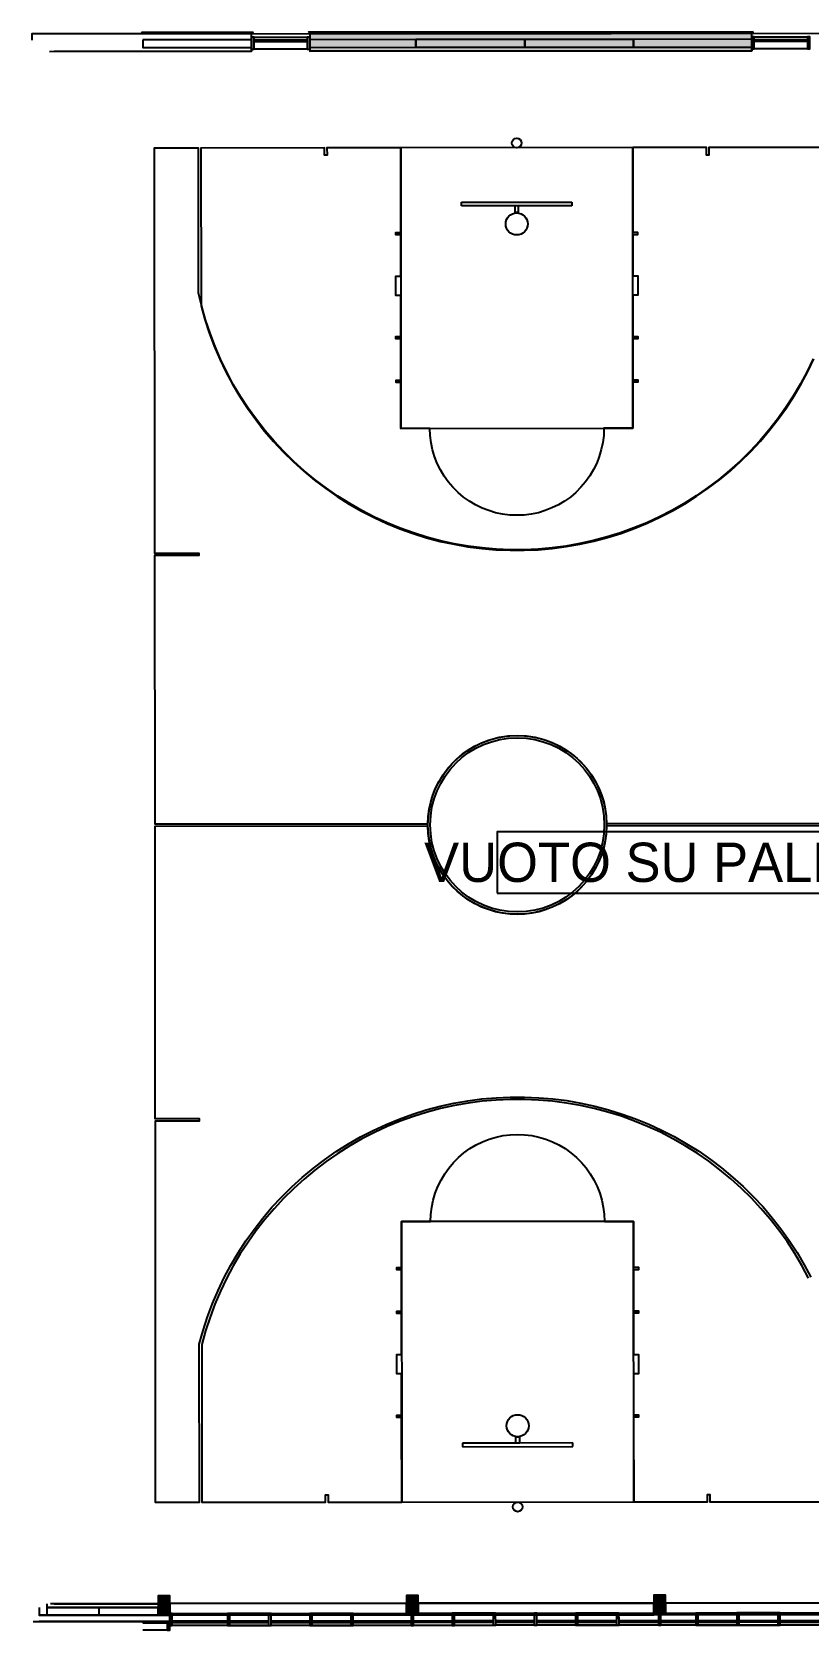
# Model space of a CAD drawing. Header units: metres. Extents: x 2.5 to 42.6, y 0.9 to 31.9.
# Drawn here: x 2.51 to 8.83, y 13.55 to 26.56 of the extents above; entities that cross this region are included whole.
import ezdxf

# ---------------------------------------------------------------- set-up
doc = ezdxf.new("R2010")
doc.units = ezdxf.units.M
for name, color, linetype in [('ARREDI', 9, 'Continuous'), ('INFISSI_VETRATE', 4, 'Continuous'), ('PARETI_STRUTTURE', 7, 'Continuous'), ('PILASTRI_SETTI', 8, 'Continuous'), ('WAYFINDING_RIQUADRI', 7, 'Continuous'), ('WAYFINDING_TESTI', 7, 'Continuous')]:
    doc.layers.add(name, color=color, linetype=linetype)

msp = doc.modelspace()

# ---------------------------------------------------------------- linework, layer by layer
at = {"layer": 'ARREDI'}
for points in [[(3.404, 26.558), (3.857, 26.558), (3.857, 26.558), (3.404, 26.558)], [(3.857, 26.558), (4.31, 26.558), (4.31, 26.558), (3.857, 26.558)], [(4.762, 26.558), (5.215, 26.558), (5.215, 26.558), (4.762, 26.558)], [(5.215, 26.558), (5.668, 26.558), (5.668, 26.558), (5.215, 26.558)], [(5.668, 26.558), (6.121, 26.558), (6.121, 26.558), (5.668, 26.558)], [(6.121, 26.558), (6.574, 26.558), (6.574, 26.558), (6.121, 26.558)], [(6.574, 26.558), (7.026, 26.558), (7.026, 26.558), (6.574, 26.558)], [(7.026, 26.558), (7.479, 26.558), (7.479, 26.558), (7.026, 26.558)], [(7.479, 26.558), (7.932, 26.558), (7.932, 26.558), (7.479, 26.558)], [(7.932, 26.558), (8.385, 26.558), (8.385, 26.558), (7.932, 26.558)], [(3.414, 26.498), (3.414, 26.435), (4.3, 26.436), (4.3, 26.499)], [(5.639, 26.437), (6.525, 26.438), (6.525, 26.501), (5.639, 26.5), (5.639, 26.437), (5.639, 26.5), (4.775, 26.499), (4.775, 26.436)], [(6.525, 26.438), (7.411, 26.438), (7.411, 26.501), (6.525, 26.501)], [(7.411, 26.501), (7.411, 26.438), (8.376, 26.439), (8.375, 26.502)], [(3.538, 13.832), (3.538, 13.674), (3.633, 13.675), (3.633, 13.832)], [(5.562, 13.833), (5.562, 13.676), (5.656, 13.676), (5.656, 13.834)], [(7.577, 13.677), (7.672, 13.678), (7.672, 13.835), (7.577, 13.835)], [(3.538, 13.674), (3.538, 13.737), (3.054, 13.737), (3.054, 13.674)], [(3.414, 13.611), (3.632, 13.611), (3.632, 13.612), (3.414, 13.612)]]:
    msp.add_lwpolyline(points, close=True, dxfattribs=at)
for points in [[(3.405, 26.558), (3.405, 26.558), (3.857, 26.559), (3.857, 26.558)], [(3.857, 26.558), (3.551, 26.558)], [(3.857, 26.558), (3.857, 26.559), (4.31, 26.559), (4.31, 26.558)], [(4.31, 26.558), (3.857, 26.558)], [(4.763, 26.559), (4.763, 26.559), (5.216, 26.56), (5.216, 26.559)], [(5.216, 26.559), (4.763, 26.559)], [(5.216, 26.559), (5.216, 26.56), (5.669, 26.56), (5.669, 26.559)], [(5.669, 26.559), (5.216, 26.559)], [(6.121, 26.56), (5.669, 26.559)], [(5.669, 26.559), (5.669, 26.56), (6.121, 26.56), (6.121, 26.56)], [(6.121, 26.56), (6.121, 26.56), (6.574, 26.561), (6.574, 26.56)], [(6.574, 26.56), (6.121, 26.56)], [(7.027, 26.561), (6.574, 26.56)], [(6.574, 26.56), (6.574, 26.561), (7.027, 26.561), (7.027, 26.561)], [(7.48, 26.561), (7.027, 26.561)], [(7.027, 26.561), (7.027, 26.561), (7.48, 26.561), (7.48, 26.561)], [(7.48, 26.561), (7.48, 26.561), (7.932, 26.562), (7.932, 26.561)], [(7.932, 26.561), (7.48, 26.561)], [(8.385, 26.562), (7.932, 26.561)], [(7.932, 26.561), (7.932, 26.562), (8.385, 26.562), (8.385, 26.562)], [(3.414, 13.612), (3.633, 13.612)]]:
    msp.add_lwpolyline(points, dxfattribs=at)
at = {"layer": 'INFISSI_VETRATE'}
for points in [[(8.281, 13.616), (8.283, 13.619)], [(8.29, 13.626), (8.292, 13.627)], [(8.309, 13.616), (8.311, 13.619)], [(8.318, 13.626), (8.32, 13.627)], [(8.337, 13.616), (8.339, 13.619)], [(8.346, 13.626), (8.348, 13.627)], [(8.364, 13.616), (8.367, 13.619)], [(8.374, 13.626), (8.375, 13.627)], [(8.392, 13.616), (8.395, 13.619)], [(8.402, 13.626), (8.403, 13.627)], [(8.42, 13.616), (8.423, 13.619)], [(8.43, 13.626), (8.431, 13.627)], [(8.448, 13.616), (8.45, 13.619)], [(8.457, 13.626), (8.459, 13.627)], [(8.476, 13.616), (8.478, 13.619)], [(8.485, 13.626), (8.487, 13.627)], [(8.504, 13.616), (8.506, 13.619)], [(8.513, 13.626), (8.515, 13.627)], [(8.532, 13.616), (8.534, 13.619)], [(8.541, 13.626), (8.543, 13.627)], [(8.559, 13.616), (8.562, 13.619)], [(8.569, 13.626), (8.571, 13.628)]]:
    msp.add_lwpolyline(points, dxfattribs=at)
at = {"layer": 'PARETI_STRUTTURE'}
for points in [[(4.3, 26.497), (4.3, 26.547), (2.51, 26.546), (2.51, 26.496)], [(2.512, 26.546), (11.947, 26.553)], [(4.3, 26.519), (4.3, 26.547)], [(8.375, 26.5), (8.375, 26.55), (4.773, 26.547), (4.773, 26.498)], [(4.773, 26.547), (4.773, 26.519)], [(8.375, 26.522), (8.375, 26.55)], [(2.653, 26.404), (4.3, 26.405), (4.3, 26.434)], [(4.3, 26.421), (4.3, 26.405), (2.692, 26.404)], [(4.3, 26.434), (4.3, 26.497)], [(4.32, 26.421), (4.32, 26.519)], [(4.32, 26.519), (4.753, 26.519)], [(4.753, 26.421), (4.32, 26.421)], [(4.753, 26.519), (4.753, 26.421)], [(4.773, 26.498), (4.773, 26.435)], [(4.773, 26.435), (4.773, 26.405), (8.376, 26.408), (8.376, 26.437)], [(8.376, 26.424), (8.376, 26.408), (4.773, 26.405)], [(4.773, 26.421), (4.773, 26.405)], [(8.376, 26.437), (8.375, 26.5)], [(8.395, 26.424), (8.395, 26.522)], [(8.395, 26.522), (8.828, 26.522)], [(8.828, 26.424), (8.395, 26.424)], [(8.828, 26.522), (8.828, 26.424)], [(8.874, 23.901), (8.825, 23.798), (8.771, 23.697), (8.713, 23.598), (8.65, 23.503), (8.583, 23.41), (8.513, 23.319), (8.439, 23.232), (8.361, 23.149), (8.279, 23.069), (8.194, 22.992), (8.106, 22.919), (8.015, 22.85), (7.921, 22.785), (7.824, 22.724), (7.724, 22.667), (7.623, 22.615), (7.519, 22.567), (7.413, 22.524), (7.305, 22.485), (7.196, 22.451), (7.085, 22.421), (6.974, 22.397), (6.861, 22.377), (6.748, 22.362), (6.634, 22.352), (6.519, 22.347), (6.405, 22.347), (6.291, 22.352), (6.177, 22.362), (6.063, 22.376), (5.95, 22.396), (5.839, 22.42), (5.728, 22.45), (5.619, 22.484), (5.511, 22.522), (5.405, 22.565), (5.301, 22.613), (5.199, 22.665), (5.1, 22.722), (5.003, 22.783), (4.909, 22.848), (4.817, 22.917), (4.729, 22.989), (4.644, 23.066), (4.562, 23.146), (4.484, 23.23), (4.41, 23.316), (4.339, 23.406), (4.272, 23.499), (4.21, 23.595), (4.151, 23.693), (4.097, 23.794), (4.047, 23.897), (4.002, 24.002), (3.961, 24.109), (3.925, 24.218), (3.894, 24.328), (3.867, 24.439), (3.867, 25.617), (3.507, 25.617), (3.509, 22.319), (3.869, 22.32), (3.869, 22.3), (3.509, 22.299), (3.511, 20.115), (5.735, 20.116), (5.739, 20.176), (5.747, 20.235), (5.76, 20.293), (5.777, 20.35), (5.799, 20.406), (5.826, 20.459), (5.857, 20.51), (5.892, 20.558), (5.931, 20.604), (5.973, 20.645), (6.019, 20.684), (6.068, 20.718), (6.119, 20.749), (6.173, 20.775), (6.229, 20.796), (6.286, 20.813), (6.344, 20.825), (6.404, 20.833), (6.463, 20.835), (6.523, 20.833), (6.582, 20.825), (6.64, 20.813), (6.698, 20.797), (6.753, 20.775), (6.807, 20.749), (6.859, 20.719), (6.907, 20.684), (6.953, 20.646), (6.996, 20.604), (7.035, 20.559), (7.07, 20.511), (7.101, 20.46), (7.128, 20.407), (7.15, 20.351), (7.168, 20.294), (7.181, 20.236), (7.189, 20.177), (7.192, 20.117), (9.417, 20.119)], [(9.033, 25.621), (8.025, 25.62), (8.025, 25.56), (8.005, 25.56), (8.005, 25.62), (7.405, 25.62), (7.405, 24.931), (7.444, 24.931), (7.444, 24.911), (7.405, 24.911), (7.405, 24.576), (7.445, 24.576), (7.445, 24.419), (7.405, 24.419), (7.406, 24.084), (7.445, 24.084), (7.445, 24.065), (7.406, 24.064), (7.406, 23.73), (7.445, 23.73), (7.445, 23.71), (7.406, 23.71), (7.406, 23.336), (7.17, 23.336), (7.168, 23.277), (7.16, 23.219), (7.148, 23.162), (7.132, 23.106), (7.111, 23.051), (7.085, 22.999), (7.055, 22.948), (7.021, 22.9), (6.983, 22.856), (6.942, 22.814), (6.897, 22.776), (6.849, 22.742), (6.799, 22.712), (6.746, 22.687), (6.692, 22.665), (6.636, 22.648), (6.578, 22.636), (6.52, 22.629), (6.462, 22.627), (6.403, 22.629), (6.345, 22.636), (6.288, 22.648), (6.232, 22.665), (6.177, 22.686), (6.124, 22.712), (6.074, 22.742), (6.026, 22.776), (5.982, 22.814), (5.94, 22.855), (5.902, 22.9), (5.868, 22.947), (5.838, 22.998), (5.812, 23.05), (5.791, 23.105), (5.774, 23.161), (5.762, 23.218), (5.755, 23.276), (5.753, 23.335), (5.516, 23.335), (5.516, 23.709), (5.477, 23.709), (5.477, 23.728), (5.516, 23.728), (5.516, 24.063), (5.476, 24.063), (5.476, 24.083), (5.516, 24.083), (5.516, 24.417), (5.476, 24.417), (5.476, 24.575), (5.515, 24.575), (5.515, 24.91), (5.476, 24.91), (5.476, 24.929), (5.515, 24.929), (5.515, 25.618), (4.914, 25.618), (4.915, 25.558), (4.895, 25.558), (4.894, 25.618), (3.887, 25.617), (3.888, 24.331), (3.919, 24.221), (3.955, 24.112), (3.995, 24.004), (4.041, 23.899), (4.09, 23.795), (4.145, 23.694), (4.203, 23.595), (4.266, 23.499), (4.333, 23.406), (4.403, 23.316), (4.478, 23.228), (4.556, 23.144), (4.638, 23.064), (4.724, 22.987), (4.812, 22.914), (4.904, 22.845), (4.998, 22.779), (5.095, 22.718), (5.195, 22.662), (5.297, 22.609), (5.402, 22.561), (5.508, 22.518), (5.616, 22.479), (5.725, 22.445), (5.836, 22.415), (5.949, 22.391), (6.062, 22.371), (6.176, 22.356), (6.29, 22.347), (6.405, 22.342), (6.519, 22.342), (6.634, 22.347), (6.749, 22.357), (6.862, 22.372), (6.975, 22.392), (7.088, 22.416), (7.199, 22.446), (7.308, 22.48), (7.416, 22.519), (7.522, 22.563), (7.626, 22.611), (7.729, 22.663), (7.828, 22.72), (7.925, 22.782), (8.02, 22.847), (8.111, 22.916), (8.2, 22.99), (8.285, 23.067), (8.367, 23.147), (8.445, 23.231), (8.519, 23.319), (8.59, 23.409), (8.657, 23.503), (8.719, 23.599), (8.777, 23.698), (8.831, 23.799), (8.881, 23.902)], [(6.011, 25.176), (6.909, 25.177)], [(6.011, 25.146), (6.011, 25.176)], [(6.445, 25.147), (6.445, 25.095), (6.475, 25.095), (6.475, 25.147), (6.011, 25.146)], [(6.909, 25.147), (6.475, 25.147)], [(6.909, 25.177), (6.909, 25.147)], [(9.417, 20.099), (7.192, 20.097), (7.189, 20.038), (7.181, 19.979), (7.168, 19.92), (7.15, 19.863), (7.128, 19.808), (7.101, 19.755), (7.07, 19.703), (7.035, 19.655), (6.996, 19.61), (6.954, 19.568), (6.908, 19.53), (6.86, 19.495), (6.808, 19.465), (6.754, 19.439), (6.699, 19.417), (6.642, 19.4), (6.583, 19.388), (6.524, 19.381), (6.464, 19.378), (6.405, 19.381), (6.345, 19.388), (6.287, 19.4), (6.23, 19.417), (6.174, 19.438), (6.12, 19.464), (6.069, 19.495), (6.02, 19.529), (5.974, 19.567), (5.932, 19.609), (5.893, 19.654), (5.858, 19.703), (5.827, 19.754), (5.8, 19.807), (5.778, 19.862), (5.76, 19.919), (5.747, 19.977), (5.739, 20.037), (5.735, 20.096), (3.511, 20.095), (3.512, 17.716), (3.873, 17.716), (3.873, 17.696), (3.513, 17.696), (3.515, 14.592), (3.875, 14.592), (3.874, 15.88), (3.905, 15.991), (3.941, 16.101), (3.982, 16.21), (4.027, 16.316), (4.077, 16.421), (4.131, 16.523), (4.19, 16.623), (4.253, 16.72), (4.32, 16.814), (4.391, 16.905), (4.466, 16.994), (4.545, 17.078), (4.628, 17.16), (4.713, 17.237), (4.803, 17.311), (4.895, 17.381), (4.99, 17.447), (5.088, 17.509), (5.188, 17.567), (5.291, 17.62), (5.396, 17.668), (5.503, 17.712), (5.612, 17.752), (5.723, 17.786), (5.835, 17.816), (5.948, 17.841), (6.062, 17.861), (6.176, 17.876), (6.292, 17.886), (6.407, 17.891), (6.523, 17.891), (6.639, 17.886), (6.754, 17.877), (6.869, 17.862), (6.983, 17.842), (7.096, 17.817), (7.208, 17.787), (7.319, 17.753), (7.428, 17.714), (7.535, 17.67), (7.64, 17.622), (7.743, 17.569), (7.844, 17.511), (7.942, 17.45), (8.037, 17.384), (8.129, 17.314), (8.218, 17.24), (8.304, 17.162), (8.387, 17.081), (8.466, 16.997), (8.541, 16.908), (8.612, 16.817), (8.679, 16.723), (8.743, 16.626), (8.801, 16.526), (8.856, 16.424)], [(8.837, 16.418), (8.783, 16.519), (8.724, 16.618), (8.662, 16.714), (8.595, 16.808), (8.524, 16.898), (8.449, 16.985), (8.371, 17.069), (8.289, 17.15), (8.204, 17.226), (8.115, 17.3), (8.024, 17.369), (7.929, 17.434), (7.832, 17.495), (7.732, 17.552), (7.63, 17.604), (7.526, 17.652), (7.42, 17.696), (7.312, 17.735), (7.202, 17.769), (7.091, 17.798), (6.979, 17.823), (6.866, 17.842), (6.752, 17.857), (6.637, 17.867), (6.523, 17.872), (6.408, 17.872), (6.293, 17.867), (6.179, 17.857), (6.065, 17.842), (5.952, 17.822), (5.84, 17.797), (5.729, 17.768), (5.619, 17.733), (5.511, 17.694), (5.405, 17.651), (5.301, 17.603), (5.199, 17.55), (5.099, 17.493), (5.002, 17.432), (4.908, 17.367), (4.816, 17.297), (4.728, 17.224), (4.643, 17.147), (4.561, 17.066), (4.483, 16.982), (4.408, 16.895), (4.338, 16.804), (4.271, 16.711), (4.208, 16.615), (4.15, 16.516), (4.096, 16.414), (4.046, 16.311), (4.001, 16.205), (3.961, 16.098), (3.925, 15.989), (3.894, 15.878), (3.895, 14.592), (4.903, 14.593), (4.903, 14.653), (4.923, 14.653), (4.923, 14.593), (5.523, 14.594), (5.522, 15.283), (5.483, 15.283), (5.483, 15.302), (5.522, 15.302), (5.522, 15.637), (5.483, 15.637), (5.483, 15.795), (5.522, 15.795), (5.522, 16.129), (5.482, 16.129), (5.482, 16.149), (5.522, 16.149), (5.521, 16.484), (5.482, 16.484), (5.482, 16.503), (5.521, 16.503), (5.521, 16.877), (5.757, 16.878), (5.76, 16.936), (5.767, 16.994), (5.779, 17.052), (5.796, 17.108), (5.817, 17.162), (5.843, 17.215), (5.873, 17.265), (5.907, 17.313), (5.944, 17.358), (5.986, 17.399), (6.03, 17.437), (6.078, 17.471), (6.128, 17.501), (6.181, 17.527), (6.236, 17.548), (6.292, 17.565), (6.349, 17.577), (6.407, 17.584), (6.466, 17.587), (6.524, 17.584), (6.582, 17.577), (6.64, 17.565), (6.696, 17.549), (6.75, 17.527), (6.803, 17.502), (6.853, 17.472), (6.901, 17.438), (6.946, 17.4), (6.987, 17.358), (7.025, 17.314), (7.059, 17.266), (7.089, 17.216), (7.115, 17.163), (7.136, 17.109), (7.153, 17.053), (7.165, 16.995), (7.172, 16.937), (7.175, 16.879), (7.411, 16.879), (7.411, 16.505), (7.451, 16.505), (7.451, 16.485), (7.411, 16.485), (7.412, 16.15), (7.451, 16.15), (7.451, 16.131), (7.412, 16.131), (7.412, 15.796), (7.451, 15.796), (7.451, 15.639), (7.412, 15.639), (7.412, 15.304), (7.452, 15.304), (7.452, 15.284), (7.412, 15.284), (7.413, 14.595), (8.013, 14.596), (8.013, 14.656), (8.033, 14.656), (8.033, 14.596), (9.041, 14.596)], [(6.452, 15.074), (6.452, 15.126), (6.482, 15.126), (6.482, 15.074), (6.019, 15.074)], [(6.019, 15.074), (6.019, 15.044)], [(6.019, 15.044), (6.916, 15.045)], [(6.916, 15.075), (6.482, 15.074)], [(6.916, 15.045), (6.916, 15.075)], [(3.633, 13.832), (3.538, 13.832)], [(5.656, 13.834), (5.562, 13.833)], [(7.672, 13.835), (7.577, 13.835)], [(2.52, 13.622), (3.633, 13.623), (3.633, 13.673), (2.57, 13.672)], [(2.57, 13.735), (2.57, 13.672), (3.633, 13.673), (3.633, 13.736), (2.633, 13.735)], [(2.633, 13.765), (2.633, 13.735), (3.633, 13.736), (3.633, 13.765)], [(3.633, 13.765), (2.662, 13.765)], [(2.692, 13.765), (3.538, 13.765)], [(3.652, 13.687), (4.103, 13.688)], [(3.652, 13.589), (3.652, 13.687)], [(4.103, 13.688), (4.103, 13.589)], [(4.123, 13.589), (4.123, 13.688)], [(4.438, 13.688), (4.438, 13.589)], [(4.458, 13.589), (4.458, 13.688)], [(4.458, 13.688), (4.773, 13.688)], [(4.773, 13.688), (4.773, 13.59)], [(4.792, 13.59), (4.792, 13.688)], [(5.107, 13.688), (5.107, 13.59)], [(5.127, 13.688), (5.562, 13.689)], [(5.127, 13.625), (5.127, 13.688)], [(5.599, 13.676), (5.599, 13.59)], [(5.619, 13.59), (5.619, 13.676)], [(5.656, 13.689), (5.934, 13.689)], [(5.934, 13.689), (5.934, 13.59)], [(5.954, 13.626), (5.954, 13.689)], [(6.269, 13.689), (6.269, 13.591)], [(6.289, 13.591), (6.288, 13.689)], [(6.288, 13.689), (6.603, 13.689)], [(6.603, 13.689), (6.603, 13.591)], [(6.623, 13.689), (6.938, 13.69)], [(6.623, 13.591), (6.623, 13.689)], [(6.938, 13.69), (6.938, 13.591)], [(6.958, 13.591), (6.958, 13.69)], [(7.273, 13.69), (7.273, 13.591)], [(7.293, 13.627), (7.292, 13.69)], [(7.292, 13.69), (7.577, 13.69)], [(7.615, 13.677), (7.615, 13.592)], [(7.634, 13.592), (7.634, 13.678)], [(7.672, 13.69), (7.918, 13.69)], [(7.918, 13.69), (7.918, 13.592)], [(7.937, 13.592), (7.937, 13.69)], [(8.252, 13.691), (8.252, 13.592)], [(8.272, 13.592), (8.272, 13.691)], [(8.587, 13.691), (8.587, 13.592)], [(8.607, 13.592), (8.607, 13.691)], [(8.607, 13.691), (8.922, 13.691)], [(3.633, 13.623), (2.57, 13.622)], [(3.632, 13.611), (3.632, 13.552), (3.414, 13.552)], [(3.613, 13.552), (3.633, 13.552), (3.633, 13.611)], [(4.103, 13.589), (3.652, 13.589)], [(4.773, 13.59), (4.458, 13.589)], [(5.127, 13.616), (5.127, 13.623)], [(5.127, 13.59), (5.127, 13.614)], [(5.599, 13.59), (5.127, 13.59)], [(5.934, 13.59), (5.619, 13.59)], [(5.954, 13.617), (5.954, 13.624)], [(5.954, 13.59), (5.954, 13.615)], [(6.603, 13.591), (6.289, 13.591)], [(6.938, 13.591), (6.623, 13.591)], [(7.293, 13.618), (7.293, 13.625)], [(7.293, 13.592), (7.293, 13.616)], [(7.615, 13.592), (7.293, 13.592)], [(7.918, 13.592), (7.634, 13.592)], [(8.272, 13.627), (8.587, 13.628)], [(8.272, 13.626), (8.272, 13.627)], [(8.587, 13.626), (8.272, 13.626)], [(8.272, 13.616), (8.272, 13.619), (8.587, 13.619)], [(8.587, 13.616), (8.272, 13.616)], [(8.587, 13.628), (8.587, 13.626)], [(8.587, 13.619), (8.587, 13.616)], [(8.922, 13.593), (8.607, 13.592)]]:
    msp.add_lwpolyline(points, dxfattribs=at)
for points in [[(3.414, 26.498), (3.414, 26.435), (4.3, 26.436), (4.3, 26.499)], [(4.3, 26.421), (4.32, 26.421), (4.32, 26.519), (4.3, 26.519)], [(4.753, 26.493), (4.753, 26.495), (4.32, 26.495), (4.32, 26.493)], [(4.753, 26.484), (4.753, 26.486), (4.32, 26.486), (4.32, 26.484)], [(4.753, 26.421), (4.773, 26.421), (4.773, 26.519), (4.753, 26.519)], [(5.639, 26.437), (5.639, 26.5), (4.775, 26.499), (4.775, 26.436)], [(5.639, 26.437), (6.525, 26.438), (6.525, 26.501), (5.639, 26.5)], [(6.525, 26.438), (7.411, 26.438), (7.411, 26.501), (6.525, 26.501)], [(7.411, 26.501), (7.411, 26.438), (8.376, 26.439), (8.375, 26.502)], [(8.376, 26.424), (8.395, 26.424), (8.395, 26.522), (8.375, 26.522)], [(8.828, 26.496), (8.828, 26.498), (8.395, 26.498), (8.395, 26.496)], [(8.828, 26.487), (8.828, 26.489), (8.395, 26.489), (8.395, 26.487)], [(8.828, 26.424), (8.848, 26.424), (8.848, 26.522), (8.828, 26.522)], [(5.515, 25.618), (5.516, 23.335), (7.406, 23.336), (7.405, 25.62)], [(5.523, 14.594), (7.413, 14.595), (7.411, 16.879), (5.521, 16.877)], [(3.538, 13.674), (3.633, 13.675), (3.633, 13.832), (3.538, 13.832), (3.538, 13.737)], [(3.538, 13.832), (3.538, 13.674), (3.633, 13.675), (3.633, 13.832)], [(5.562, 13.676), (5.656, 13.676), (5.656, 13.834), (5.562, 13.833)], [(5.562, 13.833), (5.562, 13.676), (5.656, 13.676), (5.656, 13.834)], [(7.577, 13.677), (7.672, 13.678), (7.672, 13.835), (7.577, 13.835)], [(7.577, 13.677), (7.672, 13.678), (7.672, 13.835), (7.577, 13.835)], [(2.633, 13.672), (3.633, 13.673), (3.633, 13.736), (2.633, 13.735)], [(3.538, 13.674), (3.538, 13.737), (3.054, 13.737), (3.054, 13.674)], [(3.633, 13.769), (5.562, 13.77), (5.562, 13.676), (5.562, 13.77)], [(3.633, 13.769), (3.633, 13.687)], [(3.652, 13.687), (3.633, 13.687), (3.633, 13.589), (3.652, 13.589)], [(3.652, 13.675), (5.562, 13.676)], [(4.123, 13.688), (4.103, 13.688), (4.103, 13.589), (4.123, 13.589)], [(4.438, 13.688), (4.123, 13.688)], [(4.458, 13.688), (4.438, 13.688), (4.438, 13.589), (4.458, 13.589)], [(4.792, 13.688), (4.773, 13.688), (4.773, 13.59), (4.792, 13.59)], [(5.107, 13.688), (4.792, 13.688)], [(5.127, 13.688), (5.107, 13.688), (5.107, 13.59), (5.127, 13.59)], [(5.619, 13.689), (5.599, 13.689), (5.599, 13.59), (5.619, 13.59)], [(7.577, 13.772), (5.656, 13.771), (5.656, 13.676), (5.656, 13.771)], [(7.577, 13.677), (5.656, 13.676)], [(5.954, 13.689), (5.934, 13.689), (5.934, 13.59), (5.954, 13.59)], [(6.269, 13.689), (5.954, 13.689)], [(6.288, 13.689), (6.269, 13.689), (6.269, 13.591), (6.289, 13.591)], [(6.623, 13.689), (6.603, 13.689), (6.603, 13.591), (6.623, 13.591)], [(6.958, 13.69), (6.938, 13.69), (6.938, 13.591), (6.958, 13.591)], [(7.273, 13.69), (6.958, 13.69)], [(7.292, 13.69), (7.273, 13.69), (7.273, 13.591), (7.293, 13.592)], [(7.577, 13.772), (7.577, 13.677)], [(7.634, 13.69), (7.615, 13.69), (7.615, 13.592), (7.634, 13.592)], [(9.601, 13.773), (7.672, 13.772), (7.672, 13.678), (7.672, 13.772)], [(9.581, 13.679), (7.672, 13.678)], [(7.937, 13.69), (7.918, 13.69), (7.918, 13.592), (7.937, 13.592)], [(8.252, 13.691), (7.937, 13.69)], [(8.272, 13.691), (8.252, 13.691), (8.252, 13.592), (8.272, 13.592)], [(8.587, 13.691), (8.272, 13.691)], [(8.607, 13.691), (8.587, 13.691), (8.587, 13.592), (8.607, 13.592)], [(3.613, 13.552), (3.632, 13.552), (3.632, 13.611), (3.613, 13.611)], [(3.652, 13.624), (3.652, 13.622), (4.103, 13.623), (4.103, 13.624)], [(3.652, 13.615), (3.652, 13.613), (4.103, 13.613), (4.103, 13.615)], [(4.123, 13.624), (4.123, 13.623), (4.438, 13.623), (4.438, 13.624)], [(4.123, 13.616), (4.123, 13.613), (4.438, 13.613), (4.438, 13.616)], [(4.123, 13.589), (4.438, 13.589)], [(4.458, 13.624), (4.458, 13.623), (4.773, 13.623), (4.773, 13.625)], [(4.458, 13.616), (4.458, 13.613), (4.773, 13.614), (4.773, 13.616)], [(4.792, 13.625), (4.792, 13.623), (5.107, 13.623), (5.107, 13.625)], [(4.792, 13.616), (4.792, 13.614), (5.107, 13.614), (5.107, 13.616)], [(4.792, 13.59), (5.107, 13.59)], [(5.127, 13.625), (5.127, 13.623), (5.599, 13.624), (5.599, 13.625)], [(5.127, 13.616), (5.127, 13.614), (5.599, 13.614), (5.599, 13.617)], [(5.619, 13.625), (5.619, 13.624), (5.934, 13.624), (5.934, 13.626)], [(5.619, 13.617), (5.619, 13.614), (5.934, 13.615), (5.934, 13.617)], [(5.954, 13.626), (5.954, 13.624), (6.269, 13.624), (6.269, 13.626)], [(5.954, 13.617), (5.954, 13.615), (6.269, 13.615), (6.269, 13.617)], [(5.954, 13.59), (6.269, 13.591)], [(6.288, 13.626), (6.288, 13.624), (6.603, 13.624), (6.603, 13.626)], [(6.288, 13.617), (6.288, 13.615), (6.603, 13.615), (6.603, 13.617)], [(6.623, 13.626), (6.623, 13.624), (6.938, 13.625), (6.938, 13.626)], [(6.623, 13.617), (6.623, 13.615), (6.938, 13.615), (6.938, 13.618)], [(6.958, 13.626), (6.958, 13.625), (7.273, 13.625), (7.273, 13.627)], [(6.958, 13.618), (6.958, 13.615), (7.273, 13.616), (7.273, 13.618)], [(6.958, 13.591), (7.273, 13.591)], [(7.293, 13.627), (7.293, 13.625), (7.615, 13.625), (7.615, 13.627)], [(7.293, 13.618), (7.293, 13.616), (7.615, 13.616), (7.615, 13.618)], [(7.634, 13.627), (7.634, 13.625), (7.918, 13.625), (7.918, 13.627)], [(7.634, 13.618), (7.634, 13.616), (7.918, 13.616), (7.918, 13.618)], [(7.937, 13.627), (7.937, 13.625), (8.252, 13.626), (8.252, 13.627)], [(7.937, 13.618), (7.937, 13.616), (8.252, 13.616), (8.252, 13.619)], [(7.937, 13.592), (8.252, 13.592)], [(8.272, 13.592), (8.587, 13.592)], [(8.607, 13.628), (8.607, 13.626), (8.922, 13.626), (8.922, 13.628)], [(8.607, 13.619), (8.607, 13.617), (8.922, 13.617), (8.922, 13.619)]]:
    msp.add_lwpolyline(points, close=True, dxfattribs=at)
for centre, radius in [((6.46, 25.658), 0.0394), ((6.46, 24.999), 0.09), ((6.464, 20.107), 0.728), ((6.464, 20.107), 0.709), ((6.464, 20.107), 0.709), ((6.467, 15.215), 0.09), ((6.468, 14.555), 0.0394)]:
    msp.add_circle(centre, radius, dxfattribs=at)
at = {"layer": 'PILASTRI_SETTI'}
for points in [[(4.773, 26.498), (8.375, 26.5), (4.773, 26.547), (8.375, 26.55)], [(4.773, 26.435), (8.376, 26.437), (4.773, 26.498), (8.375, 26.5)], [(4.773, 26.405), (8.376, 26.408), (4.773, 26.435), (8.376, 26.437)], [(4.775, 26.436), (5.639, 26.437), (4.775, 26.499), (5.639, 26.5)], [(5.639, 26.437), (6.525, 26.438), (5.639, 26.5), (6.525, 26.501)], [(6.525, 26.438), (7.411, 26.438), (6.525, 26.501), (7.411, 26.501)], [(7.411, 26.438), (8.375, 26.439), (7.411, 26.501), (8.375, 26.502)], [(3.538, 13.674), (3.633, 13.675), (3.538, 13.832), (3.633, 13.832)], [(5.562, 13.676), (5.656, 13.676), (5.562, 13.833), (5.656, 13.834)], [(5.562, 13.676), (5.656, 13.676), (5.562, 13.833), (5.656, 13.834)], [(7.577, 13.677), (7.672, 13.678), (7.577, 13.835), (7.672, 13.835)], [(7.577, 13.677), (7.672, 13.678), (7.577, 13.835), (7.672, 13.835)], [(8.272, 13.626), (8.587, 13.626), (8.272, 13.627), (8.587, 13.628)], [(8.272, 13.616), (8.587, 13.616), (8.272, 13.619), (8.587, 13.619)]]:
    msp.add_solid(points, dxfattribs=at)
at = {"layer": 'WAYFINDING_RIQUADRI'}
msp.add_lwpolyline([(6.3, 19.55), (9.7, 19.55), (9.7, 20.05), (6.3, 20.05)], close=True, dxfattribs=at)

# ---------------------------------------------------------------- texts
at = {"layer": 'WAYFINDING_TESTI', "insert": (8, 19.8), "char_height": 0.32, "attachment_point": 5}
msp.add_mtext('VUOTO SU PALESTRA', dxfattribs=at)

doc.saveas('drawing.dxf')
